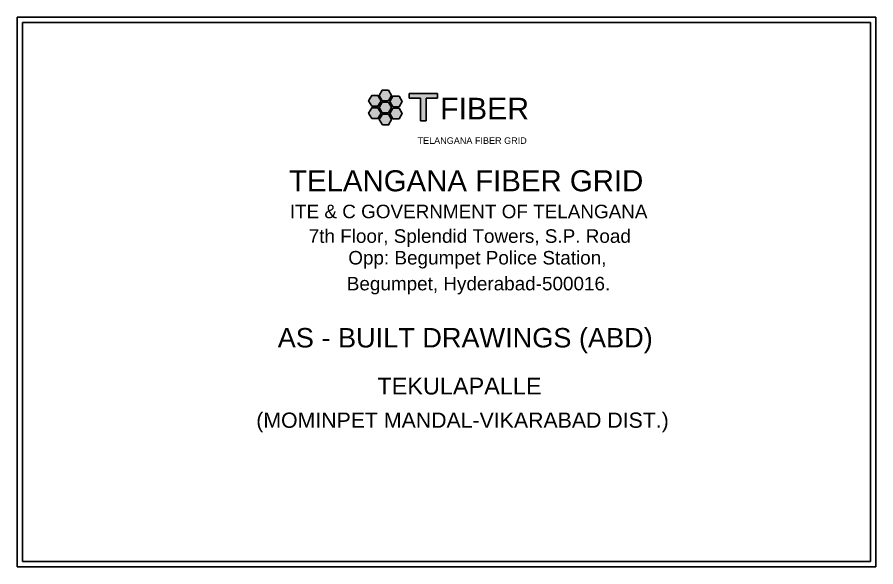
# Model space of a CAD drawing. Header units: inches. Extents: x 1972 to 9977, y 79 to 2755.
# Drawn here: x 1972.5 to 2369.6, y 2362 to 2616.1 of the extents above; entities that cross this region are included whole.
import ezdxf
from ezdxf.enums import TextEntityAlignment as Align

# ---------------------------------------------------------------- set-up
doc = ezdxf.new("R2010")
doc.units = ezdxf.units.IN
doc.header["$MEASUREMENT"] = 0
doc.layers.add('Asbuilt_title', color=7, linetype='Continuous')
doc.layers.add('ROW', color=5, linetype='Continuous')
doc.styles.add('200', font='swisse.ttf')
doc.styles.get("Standard").update_dxf_attribs({"font": 'arial.ttf'})

msp = doc.modelspace()

# ---------------------------------------------------------------- hatches: boundary and pattern name
h = msp.add_hatch(color=256)
h.set_gradient(color1=(102, 0, 204), color2=(102, 0, 204), tint=1)
h.paths.add_polyline_path([(2144.2, 2571.86), (2145.64, 2574.34), (2144.22, 2576.83), (2141.34, 2576.84), (2139.9, 2574.35), (2141.33, 2571.86)])
h.paths.add_polyline_path([(2144.2, 2577.36), (2145.64, 2579.85), (2144.22, 2582.34), (2141.34, 2582.34), (2139.9, 2579.86), (2141.33, 2577.37)])
h.paths.add_polyline_path([(2135.01, 2577.38), (2136.44, 2574.89), (2139.32, 2574.88), (2140.76, 2577.36), (2139.33, 2579.85), (2136.46, 2579.86)])
h.paths.add_polyline_path([(2136.44, 2569.22), (2139.32, 2569.22), (2140.76, 2571.7), (2139.33, 2574.19), (2136.46, 2574.2), (2135.01, 2571.72)])
h.paths.add_polyline_path([(2139.94, 2568.78), (2141.37, 2566.29), (2144.24, 2566.29), (2145.68, 2568.77), (2144.25, 2571.26), (2141.38, 2571.27)])
h.paths.add_polyline_path([(2146.22, 2569.03), (2149.09, 2569.02), (2150.53, 2571.5), (2149.1, 2573.99), (2146.23, 2574), (2144.79, 2571.52)])
h.paths.add_polyline_path([(2149.1, 2579.61), (2146.23, 2579.62), (2144.79, 2577.13), (2146.22, 2574.64), (2149.09, 2574.63), (2150.53, 2577.12)])
h = msp.add_hatch(color=256)
h.set_gradient(color1=(102, 0, 204), color2=(102, 0, 204), tint=1)
h.paths.add_polyline_path([(2161.62, 2578.63), (2166.87, 2578.63), (2166.87, 2580.73), (2160.31, 2580.73), (2153.74, 2580.73), (2153.74, 2578.63), (2158.99, 2578.63), (2158.99, 2568.13), (2160.31, 2568.13), (2161.62, 2568.13)])

# ---------------------------------------------------------------- linework, layer by layer
for p, q in [((2153.74, 2578.63), (2153.74, 2580.73)), ((2153.74, 2580.73), (2160.31, 2580.73)), ((2158.99, 2578.63), (2153.74, 2578.63)), ((2158.99, 2568.13), (2158.99, 2578.63)), ((2166.87, 2580.73), (2160.31, 2580.73)), ((2161.62, 2568.13), (2161.62, 2578.63)), ((2161.62, 2578.63), (2166.87, 2578.63)), ((2166.87, 2578.63), (2166.87, 2580.73)), ((2160.31, 2568.13), (2158.99, 2568.13)), ((2161.62, 2568.13), (2160.31, 2568.13)), ((2160.31, 2568.13), (2161.62, 2568.13))]:
    msp.add_line(p, q)
for points in [[(2141.33, 2577.37), (2144.2, 2577.36), (2145.64, 2579.85), (2144.22, 2582.34), (2141.34, 2582.34), (2139.9, 2579.86)], [(2136.44, 2574.89), (2139.32, 2574.88), (2140.76, 2577.36), (2139.33, 2579.85), (2136.46, 2579.86), (2135.01, 2577.38)], [(2146.22, 2574.64), (2149.09, 2574.63), (2150.53, 2577.12), (2149.1, 2579.61), (2146.23, 2579.62), (2144.79, 2577.13)], [(2136.44, 2569.22), (2139.32, 2569.22), (2140.76, 2571.7), (2139.33, 2574.19), (2136.46, 2574.2), (2135.01, 2571.72)], [(2141.33, 2571.86), (2144.2, 2571.86), (2145.64, 2574.34), (2144.22, 2576.83), (2141.34, 2576.84), (2139.9, 2574.35)], [(2146.22, 2569.03), (2149.09, 2569.02), (2150.53, 2571.5), (2149.1, 2573.99), (2146.23, 2574), (2144.79, 2571.52)], [(2141.37, 2566.29), (2144.24, 2566.29), (2145.68, 2568.77), (2144.25, 2571.26), (2141.38, 2571.27), (2139.94, 2568.78)]]:
    msp.add_lwpolyline(points, close=True)
at = {"layer": 'Asbuilt_title'}
for points in [[(1972.5, 2362), (1972.5, 2616.07), (2369.58, 2616.07), (2369.58, 2362)], [(1974.99, 2364.49), (1974.99, 2613.58), (2367.09, 2613.58), (2367.09, 2364.49)]]:
    msp.add_lwpolyline(points, close=True, dxfattribs=at)

# ---------------------------------------------------------------- texts
at = {"color": 18, "true_color": 0x000000}
msp.add_text('FIBER', height=10, dxfattribs=at).set_placement((2168.1, 2568.82))
at = {"color": 252, "true_color": 0x939598}
msp.add_text('TELANGANA FIBER GRID', height=3, dxfattribs=at).set_placement((2157.64, 2557.52))
at = {"layer": 'ROW', "color": 5, "style": '200'}
for s, height, p in [(' TELANGANA FIBER GRID', 9.7276, (2178.25, 2540.44)), ('ITE & C GOVERNMENT OF TELANGANA', 6.25, (2181.28, 2526.26)), ('7th Floor, Splendid Towers, S.P. Road', 6.25, (2181.81, 2514.89)), ('Opp: Begumpet Police Station,', 6.25, (2185.31, 2504.88)), ('Begumpet, Hyderabad-500016.', 6.25, (2185.85, 2492.92))]:
    msp.add_text(s, height=height, dxfattribs=at).set_placement(p, align=Align.MIDDLE_CENTER)
at = {"layer": 'ROW', "color": 6, "style": '200'}
msp.add_text('AS - BUILT DRAWINGS (ABD) ', height=8.9745, dxfattribs=at).set_placement((2181.45, 2467.89), align=Align.MIDDLE_CENTER)
at = {"layer": 'ROW', "color": 1, "style": '200'}
for s, height, p in [('TEKULAPALLE', 7.7624, (2177.04, 2445.56)), ('(MOMINPET MANDAL-VIKARABAD DIST.)', 7.0435, (2178.45, 2429.79))]:
    msp.add_text(s, height=height, dxfattribs=at).set_placement(p, align=Align.MIDDLE_CENTER)

doc.saveas('drawing.dxf')
